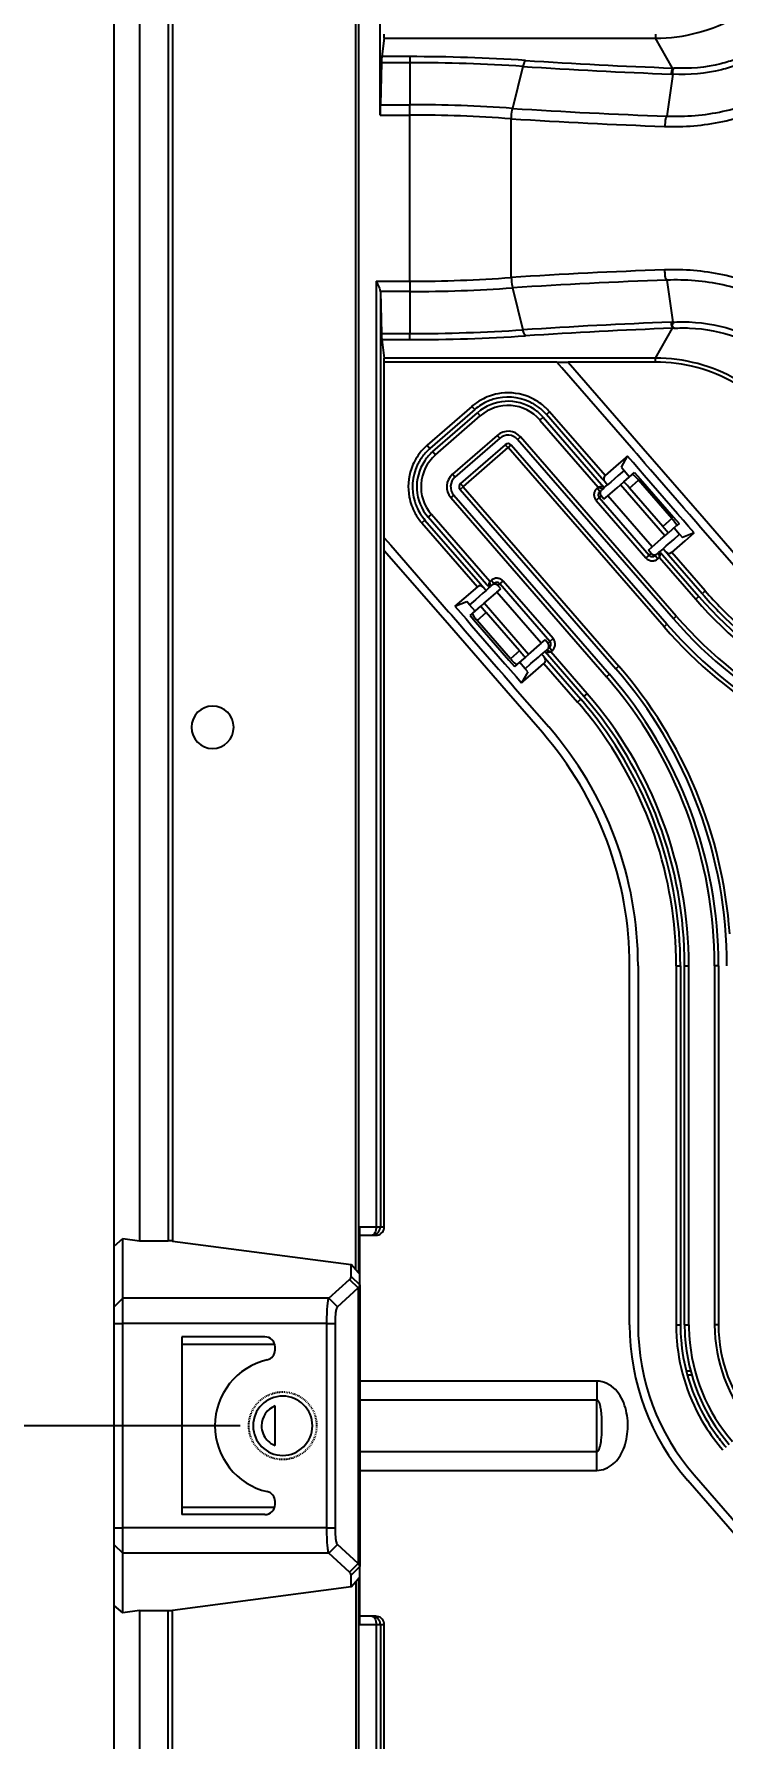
# Model space of a CAD drawing. Header units: millimetres. Extents: x -1070 to 42146, y 1440 to 12921.
# Drawn here: x 6734.9 to 6816.3, y 2835.8 to 3037.2 of the extents above; entities that cross this region are included whole.
import ezdxf

# ---------------------------------------------------------------- set-up
doc = ezdxf.new("R2010")
doc.units = ezdxf.units.MM
doc.linetypes.add('HIDDEN', pattern=[0.2, 0.1, -0.1])
for name, color, linetype in [('02___PRT_ALL_AXES', 7, 'Continuous'), ('DIM', 4, 'Continuous'), ('DW-PLUS-XIANGTI隐藏线HIDDEN', 7, 'Continuous')]:
    doc.layers.add(name, color=color, linetype=linetype)
doc.styles.get("Standard").update_dxf_attribs({"font": 'arial.ttf'})
doc.dimstyles.new('ISO-200', dxfattribs={"dimtxt": 30, "dimasz": 25, "dimexe": 1.25, "dimexo": 5, "dimgap": 5, "dimtad": 1, "dimtoh": 1, "dimdec": 1, "dimdsep": 46, "dimtxsty": 'Standard', "dimcen": 2.5, "dimadec": 0, "dimazin": 0, "dimtfac": 1, "dimtdec": 1, "dimtmove": 0, "dimatfit": 3, "dimfxl": 1, "dimarcsym": 0})

# ---------------------------------------------------------------- blocks, each defined once
blk = doc.blocks.new('*D140')
at = {"layer": 'Defpoints', "color": 0, "transparency": 16777216}
for p in [(6764.27, 3662.83), (6700.29, 2872.83), (6764.27, 2872.83)]:
    blk.add_point(p, dxfattribs=at)
at = {"layer": 'DIM', "color": 0, "lineweight": -2, "transparency": 16777216}
for p, q in [((6759.27, 3662.83), (6699.04, 3662.83)), ((6700.29, 3637.83), (6700.29, 2897.83)), ((6759.27, 2872.83), (6699.04, 2872.83))]:
    blk.add_line(p, q, dxfattribs=at)
at = {"layer": 'DIM', "color": 0, "transparency": 16777216}
for points in [[(6696.12, 3637.83), (6704.45, 3637.83), (6700.29, 3662.83)], [(6696.12, 2897.83), (6704.45, 2897.83), (6700.29, 2872.83)]]:
    blk.add_solid(points, dxfattribs=at)
at = {"layer": 'DIM', "color": 0, "lineweight": -3, "transparency": 16777216, "insert": (6675.86, 3267.83), "char_height": 30, "attachment_point": 5, "rotation": 90}
blk.add_mtext('790 [2\'-7 1/8"]', dxfattribs=at)
blk = doc.blocks.new('*D145')
at = {"layer": 'Defpoints', "color": 0, "transparency": 16777216}
for p in [(6819.27, 3757.83), (6661.75, 2777.83), (6819.27, 2777.83)]:
    blk.add_point(p, dxfattribs=at)
at = {"layer": 'DIM', "color": 0, "lineweight": -2, "transparency": 16777216}
for p, q in [((6814.27, 3757.83), (6660.5, 3757.83)), ((6661.75, 3732.83), (6661.75, 2802.83)), ((6814.27, 2777.83), (6660.5, 2777.83))]:
    blk.add_line(p, q, dxfattribs=at)
at = {"layer": 'DIM', "color": 0, "transparency": 16777216}
for points in [[(6657.58, 3732.83), (6665.92, 3732.83), (6661.75, 3757.83)], [(6657.58, 2802.83), (6665.92, 2802.83), (6661.75, 2777.83)]]:
    blk.add_solid(points, dxfattribs=at)
at = {"layer": 'DIM', "color": 0, "lineweight": -3, "transparency": 16777216, "insert": (6637.33, 3267.83), "char_height": 30, "attachment_point": 5, "rotation": 90}
blk.add_mtext('980 [3\'-2 5/8"]', dxfattribs=at)

msp = doc.modelspace()

# ---------------------------------------------------------------- linework, layer by layer
at = {"color": 7, "linetype": 'Continuous', "lineweight": -3}
for p, q in [((6750.752, 3640.984), (6750.752, 2894.668)), ((6751.247, 3641.011), (6751.247, 2894.641)), ((6744.375, 2894.931), (6744.375, 3640.721)), ((6773.242, 3185.326), (6773.242, 2895.326)), ((6772.901, 2896.326), (6772.901, 3140.326)), ((6775.793, 3027.642), (6775.793, 3139.326)), ((6747.375, 3117.826), (6747.375, 2894.668)), ((6776.262, 3036.72), (6775.977, 3034.539)), ((6776.262, 3036.72), (6796.67, 3036.72)), ((6796.67, 3036.72), (6797.995, 3036.72)), ((6797.995, 3036.72), (6808.297, 3036.72)), ((6808.297, 3037.202), (6808.297, 3036.72)), ((6810.333, 3033.193), (6808.297, 3036.72)), ((6775.94, 3033.825), (6775.807, 3028.86)), ((6779.275, 3033.825), (6775.94, 3033.825)), ((6779.275, 3034.539), (6775.977, 3034.539)), ((6779.275, 3034.539), (6779.275, 3033.825)), ((6779.275, 3033.825), (6779.275, 3028.86)), ((6792.646, 3033.383), (6791.412, 3028.42)), ((6810.361, 3032.47), (6809.653, 3027.51)), ((6810.361, 3032.47), (6810.158, 3032.479)), ((6775.807, 3028.86), (6779.275, 3028.86)), ((6779.275, 3027.642), (6779.275, 3028.86)), ((6775.793, 3027.642), (6779.275, 3027.642)), ((6779.275, 3008.01), (6779.275, 3027.642)), ((6791.278, 3008.456), (6791.278, 3027.196)), ((6775.31, 3008.01), (6779.275, 3008.01)), ((6775.31, 3008.01), (6775.31, 2896.326)), ((6775.807, 3006.792), (6775.94, 3001.827)), ((6779.275, 3006.792), (6775.807, 3006.792)), ((6775.81, 3006.702), (6775.81, 2896.326)), ((6779.275, 3008.01), (6779.275, 3006.792)), ((6779.275, 3006.792), (6779.275, 3001.827)), ((6791.412, 3007.232), (6792.646, 3002.268)), ((6809.653, 3008.142), (6810.361, 3003.181)), ((6808.297, 2998.932), (6810.333, 3002.459)), ((6810.158, 3003.172), (6810.361, 3003.181)), ((6810.383, 3003.183), (6810.224, 3002.798)), ((6775.94, 3001.827), (6779.275, 3001.827)), ((6775.977, 3001.113), (6779.275, 3001.113)), ((6775.977, 3001.113), (6776.262, 2998.932)), ((6779.275, 3001.113), (6779.275, 3001.827)), ((6796.67, 2998.932), (6776.262, 2998.932)), ((6796.67, 2998.449), (6776.275, 2998.449)), ((6776.275, 2977.708), (6776.275, 2998.449)), ((6797.995, 2998.932), (6796.67, 2998.932)), ((6797.241, 2997.793), (6796.67, 2998.449)), ((6796.67, 2998.449), (6797.995, 2998.449)), ((6808.297, 2998.932), (6797.995, 2998.932)), ((6797.995, 2998.449), (6806.844, 2988.27)), ((6808.297, 2998.449), (6797.995, 2998.449)), ((6808.297, 2998.449), (6808.297, 2998.932)), ((6805.755, 2987.998), (6797.241, 2997.793)), ((6786.628, 2993.234), (6781.345, 2988.642)), ((6786.956, 2992.857), (6781.673, 2988.265)), ((6782.001, 2987.887), (6787.284, 2992.48)), ((6786.628, 2993.234), (6786.956, 2992.857)), ((6787.284, 2992.48), (6787.612, 2992.102)), ((6795.798, 2992.593), (6795.421, 2992.265)), ((6802.359, 2985.046), (6795.798, 2992.593)), ((6782.329, 2987.51), (6787.612, 2992.102)), ((6795.044, 2991.937), (6794.666, 2991.609)), ((6794.666, 2991.609), (6801.555, 2983.685)), ((6795.044, 2991.937), (6801.932, 2984.013)), ((6801.982, 2984.718), (6795.421, 2992.265)), ((6781.345, 2988.642), (6781.673, 2988.265)), ((6789.608, 2989.807), (6784.325, 2985.214)), ((6789.909, 2989.461), (6784.626, 2984.868)), ((6790.565, 2988.706), (6785.282, 2984.114)), ((6790.865, 2988.36), (6785.582, 2983.768)), ((6789.909, 2989.461), (6789.608, 2989.807)), ((6790.865, 2988.36), (6790.565, 2988.706)), ((6790.924, 2988.356), (6791.27, 2988.657)), ((6809.32, 2967.195), (6790.924, 2988.356)), ((6809.665, 2967.495), (6791.27, 2988.657)), ((6792.025, 2989.313), (6792.371, 2989.613)), ((6810.42, 2968.151), (6792.025, 2989.313)), ((6810.766, 2968.452), (6792.371, 2989.613)), ((6782.001, 2987.887), (6782.329, 2987.51)), ((6803.944, 2986.424), (6802.359, 2985.046)), ((6805, 2987.342), (6803.944, 2986.424)), ((6804.278, 2986.039), (6805, 2987.342)), ((6805.656, 2986.588), (6805, 2987.342)), ((6806.313, 2985.833), (6805.656, 2986.588)), ((6806.089, 2987.614), (6805.755, 2987.998)), ((6807.067, 2986.489), (6806.089, 2987.614)), ((6806.844, 2988.27), (6814.048, 2979.982)), ((6807.723, 2985.734), (6807.067, 2986.489)), ((6784.626, 2984.868), (6784.325, 2985.214)), ((6802.31, 2984.341), (6801.982, 2984.718)), ((6802.31, 2984.341), (6802.506, 2984.114)), ((6803.015, 2984.291), (6802.638, 2983.963)), ((6803.903, 2985.063), (6803.015, 2984.291)), ((6804.6, 2985.669), (6803.903, 2985.063)), ((6804.181, 2983.98), (6804.559, 2984.308)), ((6804.278, 2986.039), (6804.6, 2985.669)), ((6804.559, 2984.308), (6805.515, 2985.139)), ((6804.6, 2985.669), (6805.256, 2984.914)), ((6805.241, 2983.577), (6806.32, 2984.514)), ((6805.515, 2985.139), (6805.565, 2985.183)), ((6805.565, 2985.183), (6805.644, 2985.252)), ((6805.644, 2985.252), (6805.841, 2985.423)), ((6805.841, 2985.423), (6805.842, 2985.424)), ((6805.843, 2985.424), (6806.499, 2984.67)), ((6806.969, 2985.078), (6806.313, 2985.833)), ((6810.256, 2979.986), (6806.32, 2984.514)), ((6806.499, 2984.67), (6810.435, 2980.141)), ((6810.905, 2980.55), (6806.969, 2985.078)), ((6811.66, 2981.206), (6807.723, 2985.734)), ((6784.478, 2982.752), (6784.132, 2982.452)), ((6784.132, 2982.452), (6802.527, 2961.29)), ((6784.478, 2982.752), (6802.873, 2961.591)), ((6785.578, 2983.709), (6785.232, 2983.408)), ((6785.232, 2983.408), (6803.628, 2962.247)), ((6785.582, 2983.768), (6785.282, 2984.114)), ((6785.578, 2983.709), (6803.974, 2962.547)), ((6801.656, 2982.448), (6801.282, 2982.122)), ((6801.555, 2983.685), (6801.386, 2983.538)), ((6801.443, 2983.472), (6801.386, 2983.538)), ((6801.714, 2983.161), (6801.443, 2983.472)), ((6802.129, 2983.786), (6801.555, 2983.685)), ((6801.555, 2983.685), (6802.109, 2983.504)), ((6801.834, 2982.602), (6801.656, 2982.448)), ((6801.656, 2982.448), (6807.561, 2975.655)), ((6801.883, 2983.307), (6801.714, 2983.161)), ((6801.894, 2982.654), (6801.834, 2982.602)), ((6801.946, 2983.362), (6801.883, 2983.307)), ((6802.222, 2982.277), (6801.894, 2982.654)), ((6801.932, 2984.013), (6802.129, 2983.786)), ((6802.109, 2983.504), (6801.946, 2983.362)), ((6802.109, 2983.504), (6802.26, 2983.635)), ((6802.222, 2982.277), (6802.678, 2982.673)), ((6802.26, 2983.635), (6802.638, 2983.963)), ((6802.506, 2984.114), (6802.638, 2983.963)), ((6802.678, 2982.673), (6803.761, 2983.615)), ((6807.926, 2976.636), (6802.678, 2982.673)), ((6803.761, 2983.615), (6804.176, 2983.976)), ((6804.176, 2983.976), (6804.181, 2983.98)), ((6809.43, 2977.942), (6804.181, 2983.98)), ((6809.178, 2979.048), (6805.241, 2983.577)), ((6781.459, 2980.128), (6781.836, 2980.456)), ((6788.725, 2972.532), (6781.836, 2980.456)), ((6801.282, 2982.122), (6807.186, 2975.33)), ((6811.561, 2979.795), (6810.905, 2980.55)), ((6812.316, 2980.451), (6811.66, 2981.206)), ((6813.294, 2979.326), (6812.316, 2980.451)), ((6780.704, 2979.472), (6781.082, 2979.8)), ((6780.704, 2979.472), (6787.265, 2971.925)), ((6781.082, 2979.8), (6787.642, 2972.253)), ((6788.348, 2972.204), (6781.459, 2980.128)), ((6810.256, 2979.986), (6809.178, 2979.048)), ((6809.43, 2977.942), (6809.807, 2978.271)), ((6810.763, 2979.101), (6809.807, 2978.271)), ((6810.435, 2980.141), (6811.091, 2979.387)), ((6810.504, 2978.877), (6811.16, 2978.122)), ((6810.813, 2979.145), (6810.763, 2979.101)), ((6810.892, 2979.214), (6810.813, 2979.145)), ((6811.091, 2979.387), (6810.892, 2979.214)), ((6812.873, 2978.286), (6811.482, 2977.752)), ((6812.217, 2979.04), (6811.561, 2979.795)), ((6811.817, 2977.367), (6812.873, 2978.286)), ((6812.873, 2978.286), (6812.217, 2979.04)), ((6813.628, 2978.942), (6813.294, 2979.326)), ((6817.59, 2974.384), (6813.628, 2978.942)), ((6814.048, 2979.982), (6818.345, 2975.04)), ((6776.275, 2977.708), (6777.029, 2976.84)), ((6776.275, 2976.184), (6776.275, 2977.708)), ((6777.029, 2976.84), (6783.869, 2968.973)), ((6807.47, 2976.239), (6807.926, 2976.636)), ((6807.798, 2975.862), (6807.47, 2976.239)), ((6807.926, 2976.636), (6808.953, 2977.528)), ((6809.198, 2976.416), (6808.821, 2976.088)), ((6808.953, 2977.528), (6809.413, 2977.927)), ((6809.198, 2976.416), (6809.576, 2976.744)), ((6809.198, 2976.416), (6809.329, 2976.265)), ((6809.329, 2976.265), (6809.526, 2976.039)), ((6809.413, 2977.927), (6809.43, 2977.942)), ((6809.576, 2976.744), (6810.464, 2977.516)), ((6810.232, 2975.989), (6811.817, 2977.367)), ((6810.464, 2977.516), (6811.16, 2978.122)), ((6811.16, 2978.122), (6811.482, 2977.752)), ((6783.448, 2967.932), (6776.275, 2976.184)), ((6776.275, 2896.326), (6776.275, 2976.184)), ((6807.561, 2975.655), (6807.186, 2975.33)), ((6807.561, 2975.655), (6807.738, 2975.809)), ((6807.738, 2975.809), (6807.798, 2975.862)), ((6808.275, 2975.613), (6808.444, 2975.76)), ((6808.275, 2975.613), (6808.546, 2975.302)), ((6808.444, 2975.76), (6808.506, 2975.815)), ((6808.506, 2975.815), (6808.67, 2975.957)), ((6808.546, 2975.302), (6808.603, 2975.236)), ((6808.603, 2975.236), (6808.772, 2975.383)), ((6808.821, 2976.088), (6808.67, 2975.957)), ((6808.67, 2975.957), (6808.772, 2975.383)), ((6808.772, 2975.383), (6808.824, 2975.543)), ((6808.772, 2975.383), (6813.062, 2970.448)), ((6808.824, 2975.543), (6808.952, 2975.937)), ((6808.952, 2975.937), (6809.149, 2975.711)), ((6809.149, 2975.711), (6813.439, 2970.776)), ((6809.854, 2975.661), (6809.526, 2976.039)), ((6813.816, 2971.104), (6809.854, 2975.661)), ((6814.194, 2971.432), (6810.232, 2975.989)), ((6787.642, 2972.253), (6787.97, 2971.875)), ((6788.673, 2972.372), (6788.544, 2971.977)), ((6788.725, 2972.532), (6788.673, 2972.372)), ((6788.894, 2972.678), (6788.725, 2972.532)), ((6788.826, 2971.957), (6788.725, 2972.532)), ((6788.951, 2972.613), (6788.894, 2972.678)), ((6789.222, 2972.301), (6788.951, 2972.613)), ((6789.222, 2972.301), (6789.053, 2972.154)), ((6789.935, 2972.259), (6789.758, 2972.105)), ((6789.935, 2972.259), (6790.31, 2972.585)), ((6795.84, 2965.467), (6789.935, 2972.259)), ((6796.215, 2965.792), (6790.31, 2972.585)), ((6785.68, 2970.547), (6784.623, 2969.629)), ((6787.265, 2971.925), (6785.68, 2970.547)), ((6787.033, 2970.398), (6786.336, 2969.792)), ((6787.921, 2971.17), (6787.033, 2970.398)), ((6788.298, 2971.498), (6787.921, 2971.17)), ((6788.167, 2971.649), (6787.97, 2971.875)), ((6788.067, 2969.972), (6789.435, 2971.162)), ((6788.298, 2971.498), (6788.167, 2971.649)), ((6788.298, 2971.498), (6788.676, 2971.826)), ((6788.544, 2971.977), (6788.348, 2972.204)), ((6788.676, 2971.826), (6788.826, 2971.957)), ((6788.99, 2972.099), (6788.826, 2971.957)), ((6789.053, 2972.154), (6788.99, 2972.099)), ((6789.435, 2971.162), (6789.56, 2971.27)), ((6789.56, 2971.27), (6789.57, 2971.279)), ((6789.57, 2971.279), (6790.026, 2971.675)), ((6794.819, 2965.241), (6789.57, 2971.279)), ((6789.758, 2972.105), (6789.698, 2972.053)), ((6790.026, 2971.675), (6789.698, 2972.053)), ((6813.439, 2970.776), (6813.062, 2970.448)), ((6814.194, 2971.432), (6813.816, 2971.104)), ((6783.869, 2968.973), (6784.203, 2968.588)), ((6784.203, 2968.588), (6785.181, 2967.463)), ((6784.623, 2969.629), (6786.014, 2970.163)), ((6784.623, 2969.629), (6785.279, 2968.874)), ((6785.279, 2968.874), (6785.935, 2968.119)), ((6786.336, 2969.792), (6786.014, 2970.163)), ((6786.992, 2969.038), (6786.336, 2969.792)), ((6786.405, 2968.528), (6786.604, 2968.7)), ((6786.405, 2968.528), (6787.061, 2967.773)), ((6786.604, 2968.7), (6786.683, 2968.769)), ((6786.683, 2968.769), (6786.733, 2968.813)), ((6786.733, 2968.813), (6787.689, 2969.644)), ((6787.24, 2967.928), (6788.319, 2968.866)), ((6787.689, 2969.644), (6788.067, 2969.972)), ((6793.315, 2963.934), (6788.067, 2969.972)), ((6792.255, 2964.338), (6788.319, 2968.866)), ((6810.42, 2968.151), (6810.766, 2968.452)), ((6790.652, 2959.645), (6783.448, 2967.932)), ((6785.181, 2967.463), (6785.837, 2966.708)), ((6785.837, 2966.708), (6789.773, 2962.18)), ((6785.935, 2968.119), (6786.591, 2967.364)), ((6786.591, 2967.364), (6790.528, 2962.836)), ((6787.061, 2967.773), (6790.998, 2963.245)), ((6791.176, 2963.4), (6787.24, 2967.928)), ((6809.32, 2967.195), (6809.665, 2967.495)), ((6792.255, 2964.338), (6791.176, 2963.4)), ((6793.315, 2963.934), (6794.603, 2965.054)), ((6794.603, 2965.054), (6794.79, 2965.216)), ((6794.79, 2965.216), (6794.819, 2965.241)), ((6794.819, 2965.241), (6795.275, 2965.638)), ((6795.236, 2964.279), (6794.859, 2963.951)), ((6795.387, 2964.41), (6795.236, 2964.279)), ((6795.603, 2965.26), (6795.275, 2965.638)), ((6795.367, 2964.128), (6795.942, 2964.23)), ((6795.387, 2964.41), (6795.551, 2964.552)), ((6795.942, 2964.23), (6795.387, 2964.41)), ((6795.551, 2964.552), (6795.613, 2964.607)), ((6795.603, 2965.26), (6795.663, 2965.312)), ((6795.613, 2964.607), (6795.782, 2964.754)), ((6795.663, 2965.312), (6795.84, 2965.467)), ((6795.782, 2964.754), (6796.053, 2964.442)), ((6795.84, 2965.467), (6796.215, 2965.792)), ((6795.942, 2964.23), (6796.11, 2964.376)), ((6800.232, 2959.295), (6795.942, 2964.23)), ((6796.053, 2964.442), (6796.11, 2964.376)), ((6789.773, 2962.18), (6790.429, 2961.425)), ((6790.528, 2962.836), (6791.184, 2962.082)), ((6790.998, 2963.245), (6791.654, 2962.49)), ((6791.655, 2962.491), (6791.654, 2962.49)), ((6791.853, 2962.663), (6791.655, 2962.491)), ((6791.932, 2962.732), (6791.853, 2962.663)), ((6791.982, 2962.775), (6791.932, 2962.732)), ((6792.937, 2963.606), (6791.982, 2962.775)), ((6792.897, 2962.245), (6792.24, 2963)), ((6792.897, 2962.245), (6793.593, 2962.851)), ((6793.218, 2961.875), (6792.897, 2962.245)), ((6792.937, 2963.606), (6793.315, 2963.934)), ((6793.553, 2961.491), (6795.137, 2962.868)), ((6793.593, 2962.851), (6794.481, 2963.623)), ((6794.481, 2963.623), (6794.859, 2963.951)), ((6794.99, 2963.8), (6794.859, 2963.951)), ((6795.187, 2963.574), (6794.99, 2963.8)), ((6795.137, 2962.868), (6799.1, 2958.31)), ((6795.187, 2963.574), (6795.515, 2963.196)), ((6795.564, 2963.902), (6795.367, 2964.128)), ((6795.515, 2963.196), (6799.477, 2958.639)), ((6799.854, 2958.967), (6795.564, 2963.902)), ((6803.974, 2962.547), (6803.628, 2962.247)), ((6790.429, 2961.425), (6791.407, 2960.301)), ((6791.184, 2962.082), (6791.84, 2961.327)), ((6791.407, 2960.301), (6791.741, 2959.916)), ((6791.84, 2961.327), (6792.496, 2960.572)), ((6793.218, 2961.875), (6792.496, 2960.572)), ((6792.496, 2960.572), (6793.553, 2961.491)), ((6802.873, 2961.591), (6802.527, 2961.29)), ((6794.949, 2954.702), (6790.652, 2959.645)), ((6791.741, 2959.916), (6795.703, 2955.358)), ((6799.1, 2958.31), (6799.477, 2958.639)), ((6799.854, 2958.967), (6800.232, 2959.295)), ((6805.251, 2884.728), (6805.251, 2927.148)), ((6806.251, 2927.148), (6806.251, 2884.728)), ((6810.751, 2927.148), (6810.751, 2884.728)), ((6810.751, 2927.148), (6811.251, 2927.148)), ((6811.251, 2927.148), (6811.251, 2884.728)), ((6811.751, 2884.728), (6811.751, 2927.148)), ((6811.751, 2927.148), (6812.251, 2927.148)), ((6812.251, 2884.728), (6812.251, 2927.148)), ((6815.293, 2927.148), (6815.293, 2884.728)), ((6815.751, 2927.148), (6815.293, 2927.148)), ((6815.751, 2927.148), (6815.751, 2884.728)), ((6772.901, 2895.326), (6772.901, 2896.326)), ((6773.375, 2895.326), (6773.375, 2896.326)), ((6773.375, 2896.326), (6774.827, 2896.326)), ((6774.827, 2896.326), (6775.31, 2896.326)), ((6775.31, 2896.326), (6775.81, 2896.326)), ((6775.81, 2896.326), (6776.275, 2896.326)), ((6744.375, 2894.054), (6744.375, 2894.931)), ((6744.375, 2894.054), (6745.375, 2894.931)), ((6744.375, 2887.875), (6744.375, 2894.054)), ((6745.375, 2894.931), (6747.375, 2894.668)), ((6745.375, 2894.054), (6745.375, 2894.931)), ((6745.375, 2887.875), (6745.375, 2894.054)), ((6747.375, 2894.668), (6750.752, 2894.668)), ((6751.247, 2894.641), (6772.356, 2891.862)), ((6772.901, 2891.24), (6772.901, 2895.326)), ((6773.242, 2895.326), (6773.242, 2890.877)), ((6773.375, 2891.862), (6773.375, 2895.326)), ((6773.375, 2895.326), (6774.827, 2895.326)), ((6774.827, 2895.326), (6775.274, 2895.326)), ((6772.901, 2891.24), (6772.356, 2891.862)), ((6772.356, 2890.744), (6772.356, 2891.862)), ((6773.375, 2891.24), (6773.375, 2891.862)), ((6769.737, 2887.875), (6772.165, 2890.113)), ((6772.165, 2890.113), (6773.174, 2889.103)), ((6772.356, 2890.466), (6772.356, 2890.744)), ((6772.356, 2890.466), (6773.375, 2889.456)), ((6773.242, 2890.877), (6772.901, 2891.24)), ((6773.375, 2890.744), (6773.242, 2890.877)), ((6773.375, 2890.744), (6773.375, 2891.24)), ((6773.375, 2890.466), (6773.375, 2890.744)), ((6773.375, 2889.456), (6773.375, 2890.466)), ((6744.375, 2886.884), (6744.375, 2887.875)), ((6744.375, 2886.884), (6745.375, 2887.875)), ((6745.375, 2887.807), (6745.375, 2887.875)), ((6769.737, 2887.875), (6745.375, 2887.875)), ((6745.375, 2887.547), (6745.375, 2887.807)), ((6769.737, 2887.875), (6770.746, 2886.866)), ((6770.746, 2886.866), (6773.174, 2889.103)), ((6773.174, 2889.103), (6773.174, 2856.549)), ((6773.375, 2889.456), (6773.375, 2856.195)), ((6744.375, 2886.81), (6744.375, 2886.884)), ((6744.375, 2885.824), (6744.375, 2886.81)), ((6744.375, 2885.232), (6744.375, 2885.824)), ((6745.375, 2885.958), (6745.375, 2887.547)), ((6745.375, 2884.901), (6745.375, 2885.958)), ((6744.375, 2884.901), (6744.375, 2885.232)), ((6744.375, 2860.751), (6744.375, 2884.901)), ((6744.375, 2884.901), (6745.375, 2884.901)), ((6769.491, 2884.901), (6745.375, 2884.901)), ((6745.375, 2860.751), (6745.375, 2884.901)), ((6769.491, 2884.901), (6770.499, 2884.901)), ((6769.491, 2860.751), (6769.491, 2884.901)), ((6770.499, 2860.751), (6770.499, 2884.901)), ((6810.751, 2884.728), (6811.251, 2884.728)), ((6811.751, 2884.728), (6812.251, 2884.728)), ((6815.751, 2884.728), (6815.293, 2884.728)), ((6752.375, 2883.326), (6752.375, 2862.326)), ((6762.175, 2883.326), (6752.375, 2883.326)), ((6752.375, 2882.46), (6762.175, 2882.46)), ((6762.175, 2882.46), (6763.327, 2882.46)), ((6763.375, 2881.783), (6763.375, 2882.126)), ((6801.375, 2878.1), (6773.375, 2878.1)), ((6801.375, 2878.1), (6801.375, 2875.855)), ((6811.924, 2879.326), (6812.448, 2879.326)), ((6812.057, 2878.826), (6812.586, 2878.826)), ((6801.375, 2875.855), (6773.375, 2875.855)), ((6801.375, 2869.796), (6801.375, 2875.855)), ((6763.375, 2872.826), (6763.375, 2875.158)), ((6763.375, 2870.493), (6763.375, 2872.826)), ((6773.375, 2869.796), (6801.375, 2869.796)), ((6801.375, 2867.552), (6801.375, 2869.796)), ((6773.375, 2867.552), (6801.375, 2867.552)), ((6835.11, 2839.91), (6812.119, 2866.359)), ((6812.874, 2867.015), (6835.865, 2840.566)), ((6763.375, 2863.526), (6763.375, 2863.869)), ((6752.375, 2863.191), (6762.175, 2863.191)), ((6762.175, 2862.326), (6752.375, 2862.326)), ((6762.175, 2863.191), (6763.327, 2863.191)), ((6744.375, 2860.42), (6744.375, 2860.751)), ((6744.375, 2860.751), (6745.375, 2860.751)), ((6744.375, 2858.841), (6744.375, 2860.42)), ((6745.375, 2860.392), (6745.375, 2860.751)), ((6769.491, 2860.751), (6745.375, 2860.751)), ((6745.375, 2859.694), (6745.375, 2860.392)), ((6745.375, 2858.105), (6745.375, 2859.694)), ((6769.491, 2860.751), (6770.499, 2860.751)), ((6744.375, 2858.768), (6744.375, 2858.841)), ((6744.375, 2857.776), (6744.375, 2858.768)), ((6744.375, 2858.768), (6745.375, 2857.776)), ((6744.375, 2851.598), (6744.375, 2857.776)), ((6745.375, 2857.776), (6745.375, 2858.105)), ((6769.737, 2857.776), (6745.375, 2857.776)), ((6745.375, 2851.598), (6745.375, 2857.776)), ((6769.737, 2857.776), (6770.746, 2858.786)), ((6772.165, 2855.539), (6769.737, 2857.776)), ((6773.174, 2856.549), (6770.746, 2858.786)), ((6772.165, 2855.539), (6773.174, 2856.549)), ((6772.356, 2855.185), (6773.375, 2856.195)), ((6773.375, 2855.185), (6773.375, 2856.195)), ((6772.356, 2853.79), (6751.247, 2851.011)), ((6772.356, 2854.908), (6772.356, 2855.185)), ((6772.356, 2853.79), (6772.356, 2854.908)), ((6772.356, 2853.79), (6772.901, 2854.412)), ((6772.901, 2854.412), (6773.242, 2854.775)), ((6772.901, 2854.412), (6772.901, 2850.326)), ((6773.242, 2854.775), (6773.375, 2854.908)), ((6773.242, 2854.775), (6773.242, 2850.326)), ((6773.375, 2854.908), (6773.375, 2855.185)), ((6773.375, 2854.412), (6773.375, 2854.908)), ((6773.375, 2853.79), (6773.375, 2854.412)), ((6773.375, 2850.326), (6773.375, 2853.79)), ((6744.375, 2850.721), (6744.375, 2851.598)), ((6745.375, 2850.721), (6744.375, 2851.598)), ((6745.375, 2850.721), (6745.375, 2851.598)), ((6744.375, 2768.726), (6744.375, 2850.721)), ((6747.375, 2850.984), (6745.375, 2850.721)), ((6747.375, 2850.984), (6750.752, 2850.984)), ((6747.375, 2850.984), (6747.375, 2768.726)), ((6750.752, 2768.726), (6750.752, 2850.984)), ((6751.247, 2768.726), (6751.247, 2851.011)), ((6772.901, 2850.326), (6772.901, 2849.326)), ((6773.242, 2850.326), (6773.242, 2806.158)), ((6773.375, 2849.326), (6773.375, 2850.326)), ((6774.827, 2850.326), (6773.375, 2850.326)), ((6775.274, 2850.326), (6774.827, 2850.326)), ((6772.901, 2849.326), (6772.901, 2806.158)), ((6774.827, 2849.326), (6773.375, 2849.326)), ((6775.31, 2849.326), (6774.827, 2849.326)), ((6775.81, 2849.326), (6775.31, 2849.326)), ((6775.31, 2849.326), (6775.31, 2806.158)), ((6776.275, 2849.326), (6775.81, 2849.326)), ((6775.81, 2849.326), (6775.81, 2806.158)), ((6776.275, 2806.168), (6776.275, 2849.326))]:
    msp.add_line(p, q, dxfattribs=at)
for centre, radius, start, end in [((6779.4, 2828.166), 206.373, 86.23566, 90.03488), ((6779.392, 2834.693), 199.132, 86.18364, 90.03377), ((6833.348, 3651.996), 619.95, 266.235578, 267.85622), ((6833.344, 3645.103), 612.343, 266.217577, 267.846414), ((6811.034, 3048.791), 15.614, 267.42653, 267.96272), ((6779.287, 2861.616), 167.244, 85.84237, 90.00425), ((6779.281, 2866.396), 161.247, 85.73306, 90.00227), ((6832.269, 3671.25), 645.357, 266.358365, 267.966586), ((6832.488, 3668.616), 641.512, 266.328853, 267.96007), ((6779.363, 3167.058), 159.049, 269.96825, 274.29649), ((6831.588, 2377.799), 631.944, 92.016185, 93.657224), ((6779.369, 3171.772), 164.98, 269.96717, 274.1862), ((6832.152, 2373.542), 634.998, 92.030498, 93.678453), ((6833.074, 2388.985), 614.614, 92.136816, 93.771528), ((6833.062, 2395.999), 606.886, 92.146291, 93.789778), ((6811.035, 2986.857), 15.618, 92.06981, 92.57339), ((6779.3, 3203.734), 201.907, 269.99271, 273.7899), ((6779.306, 3210.38), 209.267, 269.99139, 273.73805), ((6790.893, 2988.329), 6.5, 100.87227, 118.90306), ((6790.893, 2988.329), 6.5, 70.7805, 100.87227), ((6790.893, 2988.329), 6.5, 52.85352, 70.7805), ((6790.893, 2988.329), 6.5, 118.90306, 131), ((6790.893, 2988.329), 6, 113.00037, 131), ((6790.893, 2988.329), 5.5, 56, 131), ((6790.893, 2988.329), 5, 41, 131), ((6790.893, 2988.329), 6, 107.00048, 113.00037), ((6790.893, 2988.329), 6, 65.00094, 107.00048), ((6790.893, 2988.329), 6, 59.00068, 65.00094), ((6790.893, 2988.329), 5.5, 41, 56), ((6790.893, 2988.329), 6, 47.00023, 59.00068), ((6790.893, 2988.329), 6.5, 46.971, 52.85352), ((6790.893, 2988.329), 6, 41, 47.00023), ((6790.893, 2988.329), 6.5, 41, 46.971), ((6785.61, 2983.736), 6.5, 131, 136.971), ((6790.893, 2988.329), 1.958, 41, 131), ((6790.893, 2988.329), 1.5, 41, 131), ((6790.893, 2988.329), 0.5, 41, 131), ((6790.893, 2988.329), 0.0417, 41, 131), ((6785.61, 2983.736), 6.5, 142.85352, 160.7805), ((6785.61, 2983.736), 5.5, 146, 221), ((6785.61, 2983.736), 6, 149.00068, 155.00094), ((6785.61, 2983.736), 6.5, 136.971, 142.85352), ((6785.61, 2983.736), 6, 137.00023, 149.00068), ((6785.61, 2983.736), 5, 131, 221), ((6785.61, 2983.736), 5.5, 131, 146), ((6785.61, 2983.736), 6, 131, 137.00023), ((6785.61, 2983.736), 6.5, 160.7805, 190.87227), ((6785.61, 2983.736), 6, 155.00094, 197.00048), ((6785.61, 2983.736), 1.958, 131, 221), ((6785.61, 2983.736), 1.5, 131, 221), ((6785.61, 2983.736), 6.5, 190.87227, 208.90306), ((6785.61, 2983.736), 0.5, 131, 221), ((6785.61, 2983.736), 0.0417, 131, 221), ((6801.978, 2983.655), 0.2, 311, 41), ((6785.61, 2983.736), 6, 197.00048, 203.00037), ((6785.61, 2983.736), 6.5, 208.90306, 221), ((6785.61, 2983.736), 6, 203.00037, 221), ((6808.801, 2975.806), 0.2, 91.00044, 131), ((6808.801, 2975.806), 0.2, 41, 91.00044), ((6788.695, 2972.108), 0.2, 221, 271.00044), ((6788.695, 2972.108), 0.2, 271.00044, 311), ((6850.042, 3002.594), 49, 221, 262), ((6850.042, 3002.594), 48.5, 221, 262), ((6850.042, 3002.594), 48, 221, 224.41667), ((6850.042, 3002.594), 47.5, 221, 224.41999), ((6850.042, 3002.594), 52.042, 221, 262), ((6850.042, 3002.594), 48, 224.41667, 262), ((6850.042, 3002.594), 47.5, 224.41999, 258.58009), ((6850.042, 3002.594), 53.958, 221, 257.98531), ((6850.042, 3002.594), 53.5, 221, 262), ((6850.042, 3002.594), 52.5, 221, 262), ((6795.518, 2964.259), 0.2, 131, 221), ((6763.251, 2927.148), 53.5, 0, 41), ((6763.251, 2927.148), 53.958, 4.01469, 41), ((6763.251, 2927.148), 52.042, 0, 41), ((6763.251, 2927.148), 52.5, 0, 41), ((6763.251, 2927.148), 47.5, 37.58009, 41), ((6763.251, 2927.148), 48, 37.58333, 41), ((6763.251, 2927.148), 48.5, 0, 41), ((6763.251, 2927.148), 49, 0, 41), ((6755.993, 2955.326), 2.5, 0, 180), ((6763.251, 2927.148), 47.5, 0, 37.58009), ((6763.251, 2927.148), 48, 0, 37.58333), ((6755.993, 2955.326), 2.5, 180, 0), ((6763.251, 2927.148), 42, 0, 41), ((6763.251, 2927.148), 43, 0, 41), ((6774.802, 2896.325), 1.007, 352.40486, 0.02706), ((6772.022, 2890.466), 0.333, 349.83441, 0.05147), ((6833.251, 2884.728), 28, 180, 221), ((6833.251, 2884.728), 27, 180, 221), ((6833.251, 2884.728), 22.5, 180, 184.5884), ((6833.251, 2884.728), 22, 180, 184.55554), ((6833.251, 2884.728), 21.5, 180, 183.41667), ((6833.251, 2884.728), 21, 180, 183.43654), ((6833.251, 2884.728), 17.958, 180, 221), ((6833.251, 2884.728), 17.5, 180, 221), ((6762.175, 2882.126), 1.2, 0, 90), ((6762.175, 2881.783), 1.2, 283.1947, 0), ((6833.251, 2884.728), 22.5, 184.5884, 211.87577), ((6833.251, 2884.728), 22, 184.55554, 195.57489), ((6833.251, 2884.728), 21.5, 183.41667, 221), ((6833.251, 2884.728), 21, 183.43654, 221), ((6764.275, 2872.826), 8, 103.1947, 256.8053), ((6833.251, 2884.728), 22, 195.57489, 216.44443), ((6764.275, 2872.826), 3.5, 0, 180), ((6764.275, 2872.826), 2.5, 111.1002, 180), ((6764.275, 2872.826), 3.5, 180, 0), ((6764.275, 2872.826), 2.5, 180, 202.9666), ((6764.275, 2872.826), 2.5, 202.9666, 241.24427), ((6833.251, 2884.728), 22.5, 211.87577, 221), ((6833.251, 2884.728), 22, 216.44443, 221), ((6764.275, 2872.826), 2.5, 241.24427, 248.8998), ((6762.175, 2863.526), 1.2, 270, 0), ((6762.175, 2863.869), 1.2, 0, 76.8053)]:
    msp.add_arc(centre, radius, start, end, dxfattribs=at)
for centre, major_axis, ratio, start_param, end_param in [((6776.257, 3037.202), (0, 0.5), 0.0349208, -2.8797933, -1.5707963), ((6775.996, 3032.607), (0, 2), 0.0349208, 0.2617994, 0.9162979), ((6775.862, 3027.642), (0, 2), 0.0349208, 0.9162979, 1.5707963), ((6775.996, 3003.044), (0, 2), 0.0349208, -4.0578905, -3.403392), ((6776.257, 2998.449), (0, 0.5), 0.0349208, -1.5707963, -0.2617994), ((6802.687, 2984.669), (0.377, 0.328), 1, 1.5707963, 3.1415927), ((6805.215, 2983.554), (-0.656, 0.755), 0.0349208, -1.5707963, 0), ((6806.221, 2984.428), (-0.656, 0.755), 0.1316525, -1.179801, 0), ((6806.221, 2984.428), (-0.656, 0.755), 0.1316525, -1.5707963, -1.179801), ((6802.274, 2982.985), (-0.38, -0.33), 0.9925462, -1.1766133, -0.5210669), ((6802.274, 2982.985), (-0.38, -0.33), 0.9925462, -0.5210669, -0.3912151), ((6802.274, 2982.985), (-0.38, -0.33), 0.9925462, -0.3912151, -0.1339253), ((6802.274, 2982.985), (-0.38, -0.33), 0.9925462, -0.1339253, 0), ((6809.151, 2979.025), (-0.656, 0.755), 0.0349208, -3.1415927, -1.5707963), ((6810.157, 2979.9), (-0.656, 0.755), 0.1316525, -1.9617916, -1.5707963), ((6810.157, 2979.9), (-0.656, 0.755), 0.1316525, -3.1415927, -1.9617916), ((6808.178, 2976.192), (0.38, 0.33), 0.9925462, 3.1415927, 3.7948493), ((6808.178, 2976.192), (0.38, 0.33), 0.9925462, 3.7948493, 4.5772425), ((6809.904, 2976.367), (-0.328, 0.377), 1, -4.712389, -3.1415927), ((6789.318, 2971.722), (-0.38, -0.33), 0.9925462, 3.7948493, 4.5772425), ((6789.318, 2971.722), (-0.38, -0.33), 0.9925462, 3.1415927, 3.7948493), ((6787.593, 2971.547), (-0.328, 0.377), 1, -1.5707963, 0), ((6787.339, 2968.015), (-0.656, 0.755), 0.1316525, 0, 1.179801), ((6787.339, 2968.015), (-0.656, 0.755), 0.1316525, 1.179801, 1.5707963), ((6788.345, 2968.889), (-0.656, 0.755), 0.0349208, 0, 1.5707963), ((6792.281, 2964.361), (-0.656, 0.755), 0.0349208, 1.5707963, 3.1415927), ((6795.223, 2964.93), (0.38, 0.33), 0.9925462, -0.1339253, 0), ((6795.223, 2964.93), (0.38, 0.33), 0.9925462, -0.3912151, -0.1339253), ((6795.223, 2964.93), (0.38, 0.33), 0.9925462, -1.1766133, -0.5210669), ((6795.223, 2964.93), (0.38, 0.33), 0.9925462, -0.5210669, -0.3912151), ((6791.276, 2963.486), (-0.656, 0.755), 0.1316525, 1.5707963, 1.9617916), ((6791.276, 2963.486), (-0.656, 0.755), 0.1316525, -4.3213937, -3.1415927), ((6794.809, 2963.246), (0.377, 0.328), 1, -1.5707963, 0), ((6775.274, 2896.326), (1.001, 0), 0.9993908, -1.38776, 0), ((6750.752, 2894.575), (0.7, 0), 0.1316525, 0.7853982, 1.5707963), ((6775.274, 2896.326), (1.001, 0), 0.9993908, -1.5707963, -1.38776), ((6750.752, 2851.076), (0.7, 0), 0.1316525, -1.5707963, -0.7853982), ((6775.274, 2849.326), (1.001, 0), 0.9993908, 0.8743333, 1.5707963), ((6775.274, 2849.326), (1.001, 0), 0.9993908, 0.1829154, 0.8743333), ((6775.274, 2849.326), (1.001, 0), 0.9993908, 0, 0.1829154)]:
    msp.add_ellipse(centre, major_axis=major_axis, ratio=ratio, start_param=start_param, end_param=end_param, dxfattribs=at)
for points, knots in [([(6808.297, 3036.72), (6809.979, 3036.721), (6813.358, 3037.158), (6818.073, 3039.106), (6822.117, 3042.215), (6824.185, 3044.923), (6825.027, 3046.379)], [0, 0, 0, 0, 0.2500218, 0.4999992, 0.7499766, 1, 1, 1, 1]), ([(6809.652, 3027.513), (6811.864, 3027.428), (6816.341, 3027.788), (6822.676, 3030.099), (6828.175, 3034.029), (6830.996, 3037.562), (6832.139, 3039.476)], [0, 0, 0, 0, 0.2489268, 0.4988478, 0.7493286, 1, 1, 1, 1]), ([(6809.37, 3026.299), (6811.669, 3026.216), (6816.321, 3026.587), (6822.923, 3028.925), (6828.701, 3032.913), (6831.712, 3036.517), (6832.948, 3038.476)], [0, 0, 0, 0, 0.2490044, 0.4989297, 0.7493733, 1, 1, 1, 1]), ([(6792.949, 3034.094), (6792.877, 3034.02), (6792.758, 3033.781), (6792.684, 3033.534), (6792.646, 3033.383)], [0, 0, 0, 0, 0.3991206, 1, 1, 1, 1]), ([(6810.333, 3033.193), (6810.287, 3033.11), (6810.223, 3032.869), (6810.179, 3032.629), (6810.158, 3032.479)], [0, 0, 0, 0, 0.3849949, 1, 1, 1, 1]), ([(6810.338, 3032.473), (6810.35, 3032.552), (6810.328, 3032.702), (6810.35, 3032.91), (6810.421, 3033.061), (6810.457, 3033.153), (6810.479, 3033.187)], [0, 0, 0, 0, 0.3262422, 0.6029649, 0.8346411, 1, 1, 1, 1]), ([(6817.981, 3033.555), (6817.37, 3033.335), (6814.902, 3032.592), (6812.284, 3032.362), (6810.361, 3032.472)], [0, 0, 0, 0, 0.2520418, 1, 1, 1, 1]), ([(6817.837, 3034.248), (6817.247, 3034.033), (6814.865, 3033.306), (6812.336, 3033.083), (6810.479, 3033.187)], [0, 0, 0, 0, 0.2524014, 1, 1, 1, 1]), ([(6791.278, 3027.196), (6791.281, 3027.305), (6791.301, 3027.715), (6791.349, 3028.125), (6791.41, 3028.42)], [0, 0, 0, 0, 0.2663197, 1, 1, 1, 1]), ([(6809.655, 3027.51), (6809.594, 3027.431), (6809.451, 3027.209), (6809.469, 3026.774), (6809.409, 3026.46), (6809.37, 3026.299)], [0, 0, 0, 0, 0.2369388, 0.6060774, 1, 1, 1, 1]), ([(6791.278, 3008.456), (6791.282, 3008.347), (6791.304, 3007.937), (6791.354, 3007.527), (6791.415, 3007.232)], [0, 0, 0, 0, 0.266238, 1, 1, 1, 1]), ([(6832.966, 2997.148), (6831.728, 2999.11), (6828.719, 3002.726), (6822.932, 3006.722), (6816.319, 3009.069), (6811.659, 3009.435), (6809.355, 3009.352)], [0, 0, 0, 0, 0.2506121, 0.5010431, 0.7509892, 1, 1, 1, 1]), ([(6809.651, 3008.138), (6809.588, 3008.216), (6809.438, 3008.439), (6809.481, 3008.879), (6809.408, 3009.194), (6809.355, 3009.352)], [0, 0, 0, 0, 0.238013, 0.606505, 1, 1, 1, 1]), ([(6775.31, 3008.01), (6775.422, 3007.786), (6775.631, 3007.367), (6775.804, 3006.911), (6775.81, 3006.689)], [0, 0, 0, 0, 0.5300739, 1, 1, 1, 1]), ([(6832.139, 2996.176), (6830.994, 2998.088), (6828.177, 3001.624), (6822.676, 3005.552), (6816.342, 3007.866), (6811.864, 3008.222), (6809.652, 3008.138)], [0, 0, 0, 0, 0.2506601, 0.5011252, 0.7510662, 1, 1, 1, 1]), ([(6810.224, 3002.798), (6810.218, 3002.826), (6810.192, 3002.95), (6810.172, 3003.075), (6810.158, 3003.172)], [0, 0, 0, 0, 0.2254709, 1, 1, 1, 1]), ([(6810.224, 3002.798), (6810.288, 3002.738), (6810.402, 3002.647), (6810.442, 3002.508), (6810.47, 3002.465)], [0, 0, 0, 0, 0.6285786, 1, 1, 1, 1]), ([(6810.333, 3002.459), (6810.323, 3002.478), (6810.273, 3002.587), (6810.245, 3002.703), (6810.224, 3002.798)], [0, 0, 0, 0, 0.1826914, 1, 1, 1, 1]), ([(6810.36, 3003.18), (6811.002, 3003.217), (6813.584, 3003.241), (6816.174, 3002.748), (6817.997, 3002.091)], [0, 0, 0, 0, 0.2490603, 1, 1, 1, 1]), ([(6810.47, 3002.465), (6811.09, 3002.5), (6813.586, 3002.523), (6816.09, 3002.041), (6817.852, 3001.398)], [0, 0, 0, 0, 0.2486937, 1, 1, 1, 1]), ([(6792.949, 3001.558), (6792.876, 3001.631), (6792.758, 3001.871), (6792.683, 3002.117), (6792.646, 3002.269)], [0, 0, 0, 0, 0.3992198, 1, 1, 1, 1]), ([(6825.027, 2989.273), (6824.185, 2990.728), (6822.117, 2993.436), (6818.073, 2996.546), (6813.358, 2998.493), (6809.979, 2998.93), (6808.297, 2998.932)], [0, 0, 0, 0, 0.2500223, 0.4999994, 0.749977, 1, 1, 1, 1]), ([(6824.609, 2989.031), (6823.789, 2990.452), (6821.774, 2993.094), (6817.831, 2996.128), (6813.233, 2998.026), (6809.937, 2998.449), (6808.297, 2998.449)], [0, 0, 0, 0, 0.2500204, 0.4999992, 0.7499788, 1, 1, 1, 1]), ([(6801.386, 2983.538), (6801.288, 2983.452), (6801.122, 2983.24), (6801.015, 2982.854), (6801.063, 2982.455), (6801.196, 2982.221), (6801.282, 2982.122)], [0, 0, 0, 0, 0.2499263, 0.4998897, 0.7498983, 1, 1, 1, 1]), ([(6801.714, 2983.161), (6801.617, 2983.076), (6801.481, 2982.822), (6801.572, 2982.545), (6801.656, 2982.448)], [0, 0, 0, 0, 0.4993462, 1, 1, 1, 1]), ([(6807.186, 2975.33), (6807.272, 2975.231), (6807.485, 2975.067), (6807.873, 2974.964), (6808.271, 2975.016), (6808.504, 2975.15), (6808.603, 2975.236)], [0, 0, 0, 0, 0.2498755, 0.4998137, 0.7498535, 1, 1, 1, 1]), ([(6807.561, 2975.655), (6807.646, 2975.558), (6807.907, 2975.43), (6808.178, 2975.529), (6808.275, 2975.613)], [0, 0, 0, 0, 0.5003688, 1, 1, 1, 1]), ([(6790.31, 2972.585), (6790.224, 2972.683), (6790.011, 2972.847), (6789.623, 2972.951), (6789.225, 2972.898), (6788.992, 2972.764), (6788.894, 2972.678)], [0, 0, 0, 0, 0.2498755, 0.4998137, 0.7498535, 1, 1, 1, 1]), ([(6789.935, 2972.259), (6789.851, 2972.356), (6789.589, 2972.485), (6789.319, 2972.385), (6789.222, 2972.301)], [0, 0, 0, 0, 0.5003688, 1, 1, 1, 1]), ([(6795.782, 2964.754), (6795.879, 2964.838), (6796.015, 2965.092), (6795.925, 2965.369), (6795.84, 2965.467)], [0, 0, 0, 0, 0.4993462, 1, 1, 1, 1]), ([(6796.11, 2964.376), (6796.209, 2964.462), (6796.374, 2964.674), (6796.481, 2965.061), (6796.434, 2965.46), (6796.3, 2965.694), (6796.215, 2965.792)], [0, 0, 0, 0, 0.2499263, 0.4998897, 0.7498983, 1, 1, 1, 1]), ([(6775.31, 2896.326), (6775.31, 2896.191), (6775.283, 2895.939), (6775.179, 2895.575), (6774.971, 2895.326), (6774.827, 2895.326)], [0, 0, 0, 0, 0.3427027, 0.6340358, 1, 1, 1, 1]), ([(6774.827, 2895.326), (6775.051, 2895.326), (6775.529, 2895.499), (6775.769, 2895.954), (6775.801, 2896.192)], [0, 0, 0, 0, 0.4819012, 1, 1, 1, 1]), ([(6772.165, 2890.113), (6772.19, 2890.136), (6772.272, 2890.219), (6772.336, 2890.326), (6772.351, 2890.407)], [0, 0, 0, 0, 0.2910952, 1, 1, 1, 1]), ([(6769.491, 2884.901), (6769.491, 2885.254), (6769.501, 2885.915), (6769.549, 2886.797), (6769.608, 2887.4), (6769.677, 2887.729), (6769.712, 2887.841), (6769.737, 2887.875)], [0, 0, 0, 0, 0.3534096, 0.6615385, 0.8856118, 0.9573418, 1, 1, 1, 1]), ([(6773.174, 2889.103), (6773.205, 2889.13), (6773.303, 2889.225), (6773.375, 2889.36), (6773.374, 2889.456)], [0, 0, 0, 0, 0.3011838, 1, 1, 1, 1]), ([(6770.499, 2884.901), (6770.499, 2885.135), (6770.511, 2885.571), (6770.554, 2886.161), (6770.629, 2886.575), (6770.688, 2886.812), (6770.746, 2886.866)], [0, 0, 0, 0, 0.3514586, 0.6579134, 0.8817359, 1, 1, 1, 1]), ([(6804.516, 2870.045), (6804.833, 2870.806), (6805.156, 2872.462), (6804.94, 2874.548), (6804.338, 2876.098), (6803.625, 2877.131), (6802.621, 2877.899), (6801.787, 2878.1), (6801.375, 2878.1)], [0, 0, 0, 0, 0.249787, 0.4997165, 0.6250246, 0.750226, 0.8752115, 1, 1, 1, 1]), ([(6801.898, 2871.136), (6801.947, 2871.542), (6801.992, 2872.363), (6801.986, 2873.389), (6801.935, 2874.209), (6801.867, 2874.81), (6801.76, 2875.311), (6801.627, 2875.668), (6801.472, 2875.856), (6801.375, 2875.855)], [0, 0, 0, 0, 0.2516199, 0.5050367, 0.6309465, 0.7555996, 0.878654, 0.9397781, 1, 1, 1, 1]), ([(6801.375, 2869.796), (6801.495, 2869.796), (6801.666, 2870.058), (6801.804, 2870.504), (6801.868, 2870.887), (6801.898, 2871.136)], [0, 0, 0, 0, 0.2437587, 0.4940204, 1, 1, 1, 1]), ([(6801.375, 2867.552), (6801.727, 2867.552), (6802.44, 2867.698), (6803.647, 2868.465), (6804.246, 2869.397), (6804.516, 2870.045)], [0, 0, 0, 0, 0.2504933, 0.5012053, 1, 1, 1, 1]), ([(6769.737, 2857.776), (6769.712, 2857.811), (6769.677, 2857.923), (6769.608, 2858.251), (6769.549, 2858.855), (6769.501, 2859.737), (6769.491, 2860.398), (6769.491, 2860.751)], [0, 0, 0, 0, 0.0426582, 0.1143882, 0.3384615, 0.6465904, 1, 1, 1, 1]), ([(6770.746, 2858.786), (6770.688, 2858.84), (6770.629, 2859.077), (6770.554, 2859.491), (6770.511, 2860.081), (6770.499, 2860.517), (6770.499, 2860.751)], [0, 0, 0, 0, 0.1182641, 0.3420866, 0.6485414, 1, 1, 1, 1]), ([(6773.374, 2856.195), (6773.374, 2856.225), (6773.354, 2856.364), (6773.255, 2856.477), (6773.174, 2856.549)], [0, 0, 0, 0, 0.216167, 1, 1, 1, 1]), ([(6774.827, 2850.326), (6774.971, 2850.326), (6775.179, 2850.077), (6775.283, 2849.713), (6775.31, 2849.46), (6775.31, 2849.326)], [0, 0, 0, 0, 0.3659551, 0.6573028, 1, 1, 1, 1]), ([(6775.81, 2849.326), (6775.81, 2849.518), (6775.699, 2849.899), (6775.401, 2850.158), (6775.237, 2850.235)], [0, 0, 0, 0, 0.5148971, 1, 1, 1, 1])]:
    msp.add_open_spline(points, degree=3, knots=knots, dxfattribs=at)
for points in [[(6772.271, 2855.421), (6772.24, 2855.464), (6772.204, 2855.503), (6772.165, 2855.539)], [(6772.356, 2855.185), (6772.356, 2855.269), (6772.32, 2855.354), (6772.271, 2855.421)], [(6775.237, 2850.235), (6775.11, 2850.294), (6774.967, 2850.326), (6774.827, 2850.326)]]:
    msp.add_open_spline(points, degree=3, dxfattribs=at)
at = {"layer": '02___PRT_ALL_AXES', "color": 7, "linetype": 'Continuous', "lineweight": -3}
for p, q in [((6805.565, 2985.183), (6805.841, 2985.423)), ((6805.841, 2985.423), (6805.842, 2985.424)), ((6805.843, 2985.424), (6806.499, 2984.67)), ((6806.499, 2984.67), (6810.435, 2980.141)), ((6810.435, 2980.141), (6811.091, 2979.387)), ((6811.091, 2979.387), (6810.813, 2979.145)), ((6786.405, 2968.528), (6786.683, 2968.769)), ((6786.405, 2968.528), (6787.061, 2967.773)), ((6787.061, 2967.773), (6790.998, 2963.245)), ((6790.998, 2963.245), (6791.654, 2962.49)), ((6791.655, 2962.491), (6791.654, 2962.49)), ((6791.932, 2962.732), (6791.655, 2962.491))]:
    msp.add_line(p, q, dxfattribs=at)
at = {"layer": 'DW-PLUS-XIANGTI隐藏线HIDDEN', "color": 5, "linetype": 'HIDDEN', "lineweight": -3}
msp.add_circle((6764.275, 2872.826), 4, dxfattribs=at)

# ---------------------------------------------------------------- dimensions: what is measured, and where the dimension line sits
at = {"layer": 'DIM', "color": 7, "lineweight": -3}
for base, p1, p2, picture, middle in [((6661.75, 2777.826), (6819.275, 3757.826), (6819.275, 2777.826), '*D145', (6637.33, 3267.826)), ((6700.285, 2872.826), (6764.275, 3662.826), (6764.275, 2872.826), '*D140', (6675.865, 3267.826))]:
    dim = msp.add_linear_dim(base=base, p1=p1, p2=p2, angle=90, dimstyle='ISO-200', dxfattribs=at)
    dim.commit()
    dim.dimension.update_dxf_attribs({"geometry": picture, "text_midpoint": middle})

doc.saveas('drawing.dxf')
